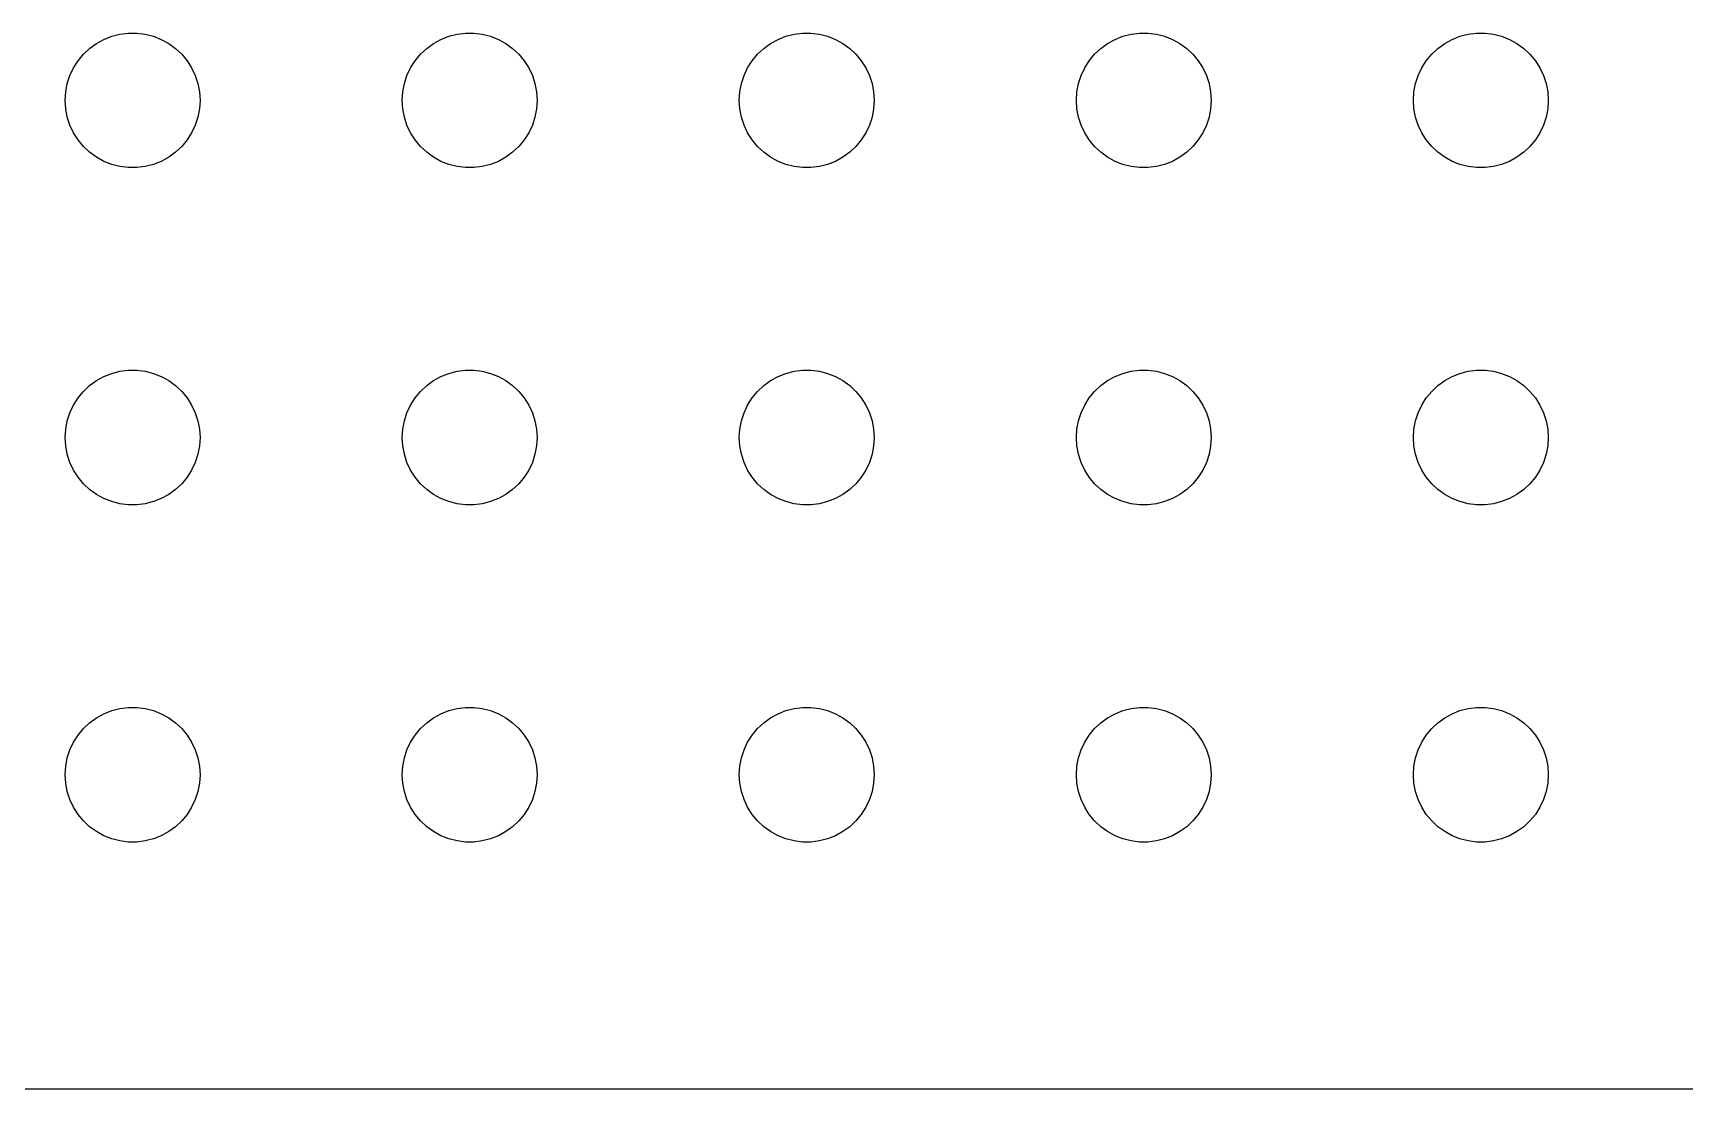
# Model space of a CAD drawing. Header units: metres. Extents: x -150 to 150, y -112 to 112.
# Drawn here: x -114.72 to -77.96, y -111.99 to -88.5 of the extents above; entities that cross this region are included whole.
import ezdxf

# ---------------------------------------------------------------- set-up
doc = ezdxf.new("R2010")
doc.units = ezdxf.units.M

msp = doc.modelspace()

# ---------------------------------------------------------------- linework, layer by layer
for p, q in [((-113.139, -88.6428), (-112.964, -88.5734)), ((-112.964, -88.5734), (-112.781, -88.5266)), ((-112.781, -88.5266), (-112.594, -88.503)), ((-112.594, -88.503), (-112.406, -88.503)), ((-112.406, -88.503), (-112.219, -88.5266)), ((-112.219, -88.5266), (-112.036, -88.5734)), ((-112.036, -88.5734), (-111.861, -88.6428)), ((-105.639, -88.6428), (-105.464, -88.5734)), ((-105.464, -88.5734), (-105.281, -88.5266)), ((-105.281, -88.5266), (-105.094, -88.503)), ((-105.094, -88.503), (-104.906, -88.503)), ((-104.906, -88.503), (-104.719, -88.5266)), ((-104.719, -88.5266), (-104.536, -88.5734)), ((-104.536, -88.5734), (-104.361, -88.6428)), ((-98.1387, -88.6428), (-97.9635, -88.5734)), ((-97.9635, -88.5734), (-97.7811, -88.5266)), ((-97.7811, -88.5266), (-97.5942, -88.503)), ((-97.5942, -88.503), (-97.4058, -88.503)), ((-97.4058, -88.503), (-97.2189, -88.5266)), ((-97.2189, -88.5266), (-97.0365, -88.5734)), ((-97.0365, -88.5734), (-96.8613, -88.6428)), ((-90.6387, -88.6428), (-90.4635, -88.5734)), ((-90.4635, -88.5734), (-90.2811, -88.5266)), ((-90.2811, -88.5266), (-90.0942, -88.503)), ((-90.0942, -88.503), (-89.9058, -88.503)), ((-89.9058, -88.503), (-89.7189, -88.5266)), ((-89.7189, -88.5266), (-89.5365, -88.5734)), ((-89.5365, -88.5734), (-89.3613, -88.6428)), ((-83.1387, -88.6428), (-82.9635, -88.5734)), ((-82.9635, -88.5734), (-82.7811, -88.5266)), ((-82.7811, -88.5266), (-82.5942, -88.503)), ((-82.5942, -88.503), (-82.4058, -88.503)), ((-82.4058, -88.503), (-82.2189, -88.5266)), ((-82.2189, -88.5266), (-82.0365, -88.5734)), ((-82.0365, -88.5734), (-81.8613, -88.6428)), ((-113.593, -88.9732), (-113.456, -88.8442)), ((-113.456, -88.8442), (-113.304, -88.7335)), ((-113.304, -88.7335), (-113.139, -88.6428)), ((-111.861, -88.6428), (-111.696, -88.7335)), ((-111.696, -88.7335), (-111.544, -88.8442)), ((-111.544, -88.8442), (-111.407, -88.9732)), ((-106.093, -88.9732), (-105.956, -88.8442)), ((-105.956, -88.8442), (-105.804, -88.7335)), ((-105.804, -88.7335), (-105.639, -88.6428)), ((-104.361, -88.6428), (-104.196, -88.7335)), ((-104.196, -88.7335), (-104.044, -88.8442)), ((-104.044, -88.8442), (-103.907, -88.9732)), ((-98.5934, -88.9732), (-98.4561, -88.8442)), ((-98.4561, -88.8442), (-98.3037, -88.7335)), ((-98.3037, -88.7335), (-98.1387, -88.6428)), ((-96.8613, -88.6428), (-96.6963, -88.7335)), ((-96.6963, -88.7335), (-96.5439, -88.8442)), ((-96.5439, -88.8442), (-96.4065, -88.9732)), ((-91.0934, -88.9732), (-90.9561, -88.8442)), ((-90.9561, -88.8442), (-90.8037, -88.7335)), ((-90.8037, -88.7335), (-90.6387, -88.6428)), ((-89.3613, -88.6428), (-89.1963, -88.7335)), ((-89.1963, -88.7335), (-89.0439, -88.8442)), ((-89.0439, -88.8442), (-88.9065, -88.9732)), ((-83.5934, -88.9732), (-83.4561, -88.8442)), ((-83.4561, -88.8442), (-83.3037, -88.7335)), ((-83.3037, -88.7335), (-83.1387, -88.6428)), ((-81.8613, -88.6428), (-81.6963, -88.7335)), ((-81.6963, -88.7335), (-81.5439, -88.8442)), ((-81.5439, -88.8442), (-81.4065, -88.9732)), ((-113.895, -89.4478), (-113.814, -89.2774)), ((-113.814, -89.2774), (-113.714, -89.1183)), ((-113.714, -89.1183), (-113.593, -88.9732)), ((-111.407, -88.9732), (-111.286, -89.1183)), ((-111.286, -89.1183), (-111.186, -89.2774)), ((-111.186, -89.2774), (-111.105, -89.4478)), ((-106.395, -89.4478), (-106.314, -89.2774)), ((-106.314, -89.2774), (-106.214, -89.1183)), ((-106.214, -89.1183), (-106.093, -88.9732)), ((-103.907, -88.9732), (-103.786, -89.1183)), ((-103.786, -89.1183), (-103.686, -89.2774)), ((-103.686, -89.2774), (-103.605, -89.4478)), ((-98.8947, -89.4478), (-98.8145, -89.2774)), ((-98.8145, -89.2774), (-98.7135, -89.1183)), ((-98.7135, -89.1183), (-98.5934, -88.9732)), ((-96.4065, -88.9732), (-96.2865, -89.1183)), ((-96.2865, -89.1183), (-96.1855, -89.2774)), ((-96.1855, -89.2774), (-96.1053, -89.4478)), ((-91.3947, -89.4478), (-91.3145, -89.2774)), ((-91.3145, -89.2774), (-91.2135, -89.1183)), ((-91.2135, -89.1183), (-91.0934, -88.9732)), ((-88.9065, -88.9732), (-88.7865, -89.1183)), ((-88.7865, -89.1183), (-88.6855, -89.2774)), ((-88.6855, -89.2774), (-88.6053, -89.4478)), ((-83.8947, -89.4478), (-83.8145, -89.2774)), ((-83.8145, -89.2774), (-83.7135, -89.1183)), ((-83.7135, -89.1183), (-83.5934, -88.9732)), ((-81.4065, -88.9732), (-81.2865, -89.1183)), ((-81.2865, -89.1183), (-81.1855, -89.2774)), ((-81.1855, -89.2774), (-81.1053, -89.4478)), ((-113.988, -89.812), (-113.953, -89.627)), ((-113.953, -89.627), (-113.895, -89.4478)), ((-111.105, -89.4478), (-111.047, -89.627)), ((-111.047, -89.627), (-111.012, -89.812)), ((-106.488, -89.812), (-106.453, -89.627)), ((-106.453, -89.627), (-106.395, -89.4478)), ((-103.605, -89.4478), (-103.547, -89.627)), ((-103.547, -89.627), (-103.512, -89.812)), ((-98.9882, -89.812), (-98.9529, -89.627)), ((-98.9529, -89.627), (-98.8947, -89.4478)), ((-96.1053, -89.4478), (-96.0471, -89.627)), ((-96.0471, -89.627), (-96.0118, -89.812)), ((-91.4882, -89.812), (-91.4529, -89.627)), ((-91.4529, -89.627), (-91.3947, -89.4478)), ((-88.6053, -89.4478), (-88.5471, -89.627)), ((-88.5471, -89.627), (-88.5118, -89.812)), ((-83.9882, -89.812), (-83.9529, -89.627)), ((-83.9529, -89.627), (-83.8947, -89.4478)), ((-81.1053, -89.4478), (-81.0471, -89.627)), ((-81.0471, -89.627), (-81.0118, -89.812)), ((-114, -90), (-113.988, -89.812)), ((-113.988, -90.188), (-114, -90)), ((-111.012, -89.812), (-111, -90)), ((-111, -90), (-111.012, -90.188)), ((-106.5, -90), (-106.488, -89.812)), ((-106.488, -90.188), (-106.5, -90)), ((-103.512, -89.812), (-103.5, -90)), ((-103.5, -90), (-103.512, -90.188)), ((-99, -90), (-98.9882, -89.812)), ((-98.9882, -90.188), (-99, -90)), ((-96.0118, -89.812), (-96, -90)), ((-96, -90), (-96.0118, -90.188)), ((-91.5, -90), (-91.4882, -89.812)), ((-91.4882, -90.188), (-91.5, -90)), ((-88.5118, -89.812), (-88.5, -90)), ((-88.5, -90), (-88.5118, -90.188)), ((-84, -90), (-83.9882, -89.812)), ((-83.9882, -90.188), (-84, -90)), ((-81.0118, -89.812), (-81, -90)), ((-81, -90), (-81.0118, -90.188)), ((-113.953, -90.373), (-113.988, -90.188)), ((-113.895, -90.5522), (-113.953, -90.373)), ((-111.047, -90.373), (-111.105, -90.5522)), ((-111.012, -90.188), (-111.047, -90.373)), ((-106.453, -90.373), (-106.488, -90.188)), ((-106.395, -90.5522), (-106.453, -90.373)), ((-103.547, -90.373), (-103.605, -90.5522)), ((-103.512, -90.188), (-103.547, -90.373)), ((-98.9529, -90.373), (-98.9882, -90.188)), ((-98.8947, -90.5522), (-98.9529, -90.373)), ((-96.0471, -90.373), (-96.1053, -90.5522)), ((-96.0118, -90.188), (-96.0471, -90.373)), ((-91.4529, -90.373), (-91.4882, -90.188)), ((-91.3947, -90.5522), (-91.4529, -90.373)), ((-88.5471, -90.373), (-88.6053, -90.5522)), ((-88.5118, -90.188), (-88.5471, -90.373)), ((-83.9529, -90.373), (-83.9882, -90.188)), ((-83.8947, -90.5522), (-83.9529, -90.373)), ((-81.0471, -90.373), (-81.1053, -90.5522)), ((-81.0118, -90.188), (-81.0471, -90.373)), ((-113.814, -90.7226), (-113.895, -90.5522)), ((-113.714, -90.8817), (-113.814, -90.7226)), ((-111.186, -90.7226), (-111.286, -90.8817)), ((-111.105, -90.5522), (-111.186, -90.7226)), ((-106.314, -90.7226), (-106.395, -90.5522)), ((-106.214, -90.8817), (-106.314, -90.7226)), ((-103.686, -90.7226), (-103.786, -90.8817)), ((-103.605, -90.5522), (-103.686, -90.7226)), ((-98.8145, -90.7226), (-98.8947, -90.5522)), ((-98.7135, -90.8817), (-98.8145, -90.7226)), ((-96.1855, -90.7226), (-96.2865, -90.8817)), ((-96.1053, -90.5522), (-96.1855, -90.7226)), ((-91.3145, -90.7226), (-91.3947, -90.5522)), ((-91.2135, -90.8817), (-91.3145, -90.7226)), ((-88.6855, -90.7226), (-88.7865, -90.8817)), ((-88.6053, -90.5522), (-88.6855, -90.7226)), ((-83.8145, -90.7226), (-83.8947, -90.5522)), ((-83.7135, -90.8817), (-83.8145, -90.7226)), ((-81.1855, -90.7226), (-81.2865, -90.8817)), ((-81.1053, -90.5522), (-81.1855, -90.7226)), ((-113.593, -91.0268), (-113.714, -90.8817)), ((-113.456, -91.1558), (-113.593, -91.0268)), ((-113.304, -91.2665), (-113.456, -91.1558)), ((-111.544, -91.1558), (-111.696, -91.2665)), ((-111.407, -91.0268), (-111.544, -91.1558)), ((-111.286, -90.8817), (-111.407, -91.0268)), ((-106.093, -91.0268), (-106.214, -90.8817)), ((-105.956, -91.1558), (-106.093, -91.0268)), ((-105.804, -91.2665), (-105.956, -91.1558)), ((-104.044, -91.1558), (-104.196, -91.2665)), ((-103.907, -91.0268), (-104.044, -91.1558)), ((-103.786, -90.8817), (-103.907, -91.0268)), ((-98.5934, -91.0268), (-98.7135, -90.8817)), ((-98.4561, -91.1558), (-98.5934, -91.0268)), ((-98.3037, -91.2665), (-98.4561, -91.1558)), ((-96.5439, -91.1558), (-96.6963, -91.2665)), ((-96.4065, -91.0268), (-96.5439, -91.1558)), ((-96.2865, -90.8817), (-96.4065, -91.0268)), ((-91.0934, -91.0268), (-91.2135, -90.8817)), ((-90.9561, -91.1558), (-91.0934, -91.0268)), ((-90.8037, -91.2665), (-90.9561, -91.1558)), ((-89.0439, -91.1558), (-89.1963, -91.2665)), ((-88.9065, -91.0268), (-89.0439, -91.1558)), ((-88.7865, -90.8817), (-88.9065, -91.0268)), ((-83.5934, -91.0268), (-83.7135, -90.8817)), ((-83.4561, -91.1558), (-83.5934, -91.0268)), ((-83.3037, -91.2665), (-83.4561, -91.1558)), ((-81.5439, -91.1558), (-81.6963, -91.2665)), ((-81.4065, -91.0268), (-81.5439, -91.1558)), ((-81.2865, -90.8817), (-81.4065, -91.0268)), ((-113.139, -91.3572), (-113.304, -91.2665)), ((-112.964, -91.4266), (-113.139, -91.3572)), ((-112.781, -91.4734), (-112.964, -91.4266)), ((-112.594, -91.497), (-112.781, -91.4734)), ((-112.406, -91.497), (-112.594, -91.497)), ((-112.219, -91.4734), (-112.406, -91.497)), ((-112.036, -91.4266), (-112.219, -91.4734)), ((-111.861, -91.3572), (-112.036, -91.4266)), ((-111.696, -91.2665), (-111.861, -91.3572)), ((-105.639, -91.3572), (-105.804, -91.2665)), ((-105.464, -91.4266), (-105.639, -91.3572)), ((-105.281, -91.4734), (-105.464, -91.4266)), ((-105.094, -91.497), (-105.281, -91.4734)), ((-104.906, -91.497), (-105.094, -91.497)), ((-104.719, -91.4734), (-104.906, -91.497)), ((-104.536, -91.4266), (-104.719, -91.4734)), ((-104.361, -91.3572), (-104.536, -91.4266)), ((-104.196, -91.2665), (-104.361, -91.3572)), ((-98.1387, -91.3572), (-98.3037, -91.2665)), ((-97.9635, -91.4266), (-98.1387, -91.3572)), ((-97.7811, -91.4734), (-97.9635, -91.4266)), ((-97.5942, -91.497), (-97.7811, -91.4734)), ((-97.4058, -91.497), (-97.5942, -91.497)), ((-97.2189, -91.4734), (-97.4058, -91.497)), ((-97.0365, -91.4266), (-97.2189, -91.4734)), ((-96.8613, -91.3572), (-97.0365, -91.4266)), ((-96.6963, -91.2665), (-96.8613, -91.3572)), ((-90.6387, -91.3572), (-90.8037, -91.2665)), ((-90.4635, -91.4266), (-90.6387, -91.3572)), ((-90.2811, -91.4734), (-90.4635, -91.4266)), ((-90.0942, -91.497), (-90.2811, -91.4734)), ((-89.9058, -91.497), (-90.0942, -91.497)), ((-89.7189, -91.4734), (-89.9058, -91.497)), ((-89.5365, -91.4266), (-89.7189, -91.4734)), ((-89.3613, -91.3572), (-89.5365, -91.4266)), ((-89.1963, -91.2665), (-89.3613, -91.3572)), ((-83.1387, -91.3572), (-83.3037, -91.2665)), ((-82.9635, -91.4266), (-83.1387, -91.3572)), ((-82.7811, -91.4734), (-82.9635, -91.4266)), ((-82.5942, -91.497), (-82.7811, -91.4734)), ((-82.4058, -91.497), (-82.5942, -91.497)), ((-82.2189, -91.4734), (-82.4058, -91.497)), ((-82.0365, -91.4266), (-82.2189, -91.4734)), ((-81.8613, -91.3572), (-82.0365, -91.4266)), ((-81.6963, -91.2665), (-81.8613, -91.3572)), ((-113.456, -96.3442), (-113.304, -96.2335)), ((-113.304, -96.2335), (-113.139, -96.1428)), ((-113.139, -96.1428), (-112.964, -96.0734)), ((-112.964, -96.0734), (-112.781, -96.0266)), ((-112.781, -96.0266), (-112.594, -96.003)), ((-112.594, -96.003), (-112.406, -96.003)), ((-112.406, -96.003), (-112.219, -96.0266)), ((-112.219, -96.0266), (-112.036, -96.0734)), ((-112.036, -96.0734), (-111.861, -96.1428)), ((-111.861, -96.1428), (-111.696, -96.2335)), ((-111.696, -96.2335), (-111.544, -96.3442)), ((-105.956, -96.3442), (-105.804, -96.2335)), ((-105.804, -96.2335), (-105.639, -96.1428)), ((-105.639, -96.1428), (-105.464, -96.0734)), ((-105.464, -96.0734), (-105.281, -96.0266)), ((-105.281, -96.0266), (-105.094, -96.003)), ((-105.094, -96.003), (-104.906, -96.003)), ((-104.906, -96.003), (-104.719, -96.0266)), ((-104.719, -96.0266), (-104.536, -96.0734)), ((-104.536, -96.0734), (-104.361, -96.1428)), ((-104.361, -96.1428), (-104.196, -96.2335)), ((-104.196, -96.2335), (-104.044, -96.3442)), ((-98.4561, -96.3442), (-98.3037, -96.2335)), ((-98.3037, -96.2335), (-98.1387, -96.1428)), ((-98.1387, -96.1428), (-97.9635, -96.0734)), ((-97.9635, -96.0734), (-97.7811, -96.0266)), ((-97.7811, -96.0266), (-97.5942, -96.003)), ((-97.5942, -96.003), (-97.4058, -96.003)), ((-97.4058, -96.003), (-97.2189, -96.0266)), ((-97.2189, -96.0266), (-97.0365, -96.0734)), ((-97.0365, -96.0734), (-96.8613, -96.1428)), ((-96.8613, -96.1428), (-96.6963, -96.2335)), ((-96.6963, -96.2335), (-96.5439, -96.3442)), ((-90.9561, -96.3442), (-90.8037, -96.2335)), ((-90.8037, -96.2335), (-90.6387, -96.1428)), ((-90.6387, -96.1428), (-90.4635, -96.0734)), ((-90.4635, -96.0734), (-90.2811, -96.0266)), ((-90.2811, -96.0266), (-90.0942, -96.003)), ((-90.0942, -96.003), (-89.9058, -96.003)), ((-89.9058, -96.003), (-89.7189, -96.0266)), ((-89.7189, -96.0266), (-89.5365, -96.0734)), ((-89.5365, -96.0734), (-89.3613, -96.1428)), ((-89.3613, -96.1428), (-89.1963, -96.2335)), ((-89.1963, -96.2335), (-89.0439, -96.3442)), ((-83.4561, -96.3442), (-83.3037, -96.2335)), ((-83.3037, -96.2335), (-83.1387, -96.1428)), ((-83.1387, -96.1428), (-82.9635, -96.0734)), ((-82.9635, -96.0734), (-82.7811, -96.0266)), ((-82.7811, -96.0266), (-82.5942, -96.003)), ((-82.5942, -96.003), (-82.4058, -96.003)), ((-82.4058, -96.003), (-82.2189, -96.0266)), ((-82.2189, -96.0266), (-82.0365, -96.0734)), ((-82.0365, -96.0734), (-81.8613, -96.1428)), ((-81.8613, -96.1428), (-81.6963, -96.2335)), ((-81.6963, -96.2335), (-81.5439, -96.3442)), ((-113.814, -96.7774), (-113.714, -96.6183)), ((-113.714, -96.6183), (-113.593, -96.4732)), ((-113.593, -96.4732), (-113.456, -96.3442)), ((-111.544, -96.3442), (-111.407, -96.4732)), ((-111.407, -96.4732), (-111.286, -96.6183)), ((-111.286, -96.6183), (-111.186, -96.7774)), ((-106.314, -96.7774), (-106.214, -96.6183)), ((-106.214, -96.6183), (-106.093, -96.4732)), ((-106.093, -96.4732), (-105.956, -96.3442)), ((-104.044, -96.3442), (-103.907, -96.4732)), ((-103.907, -96.4732), (-103.786, -96.6183)), ((-103.786, -96.6183), (-103.686, -96.7774)), ((-98.8145, -96.7774), (-98.7135, -96.6183)), ((-98.7135, -96.6183), (-98.5934, -96.4732)), ((-98.5934, -96.4732), (-98.4561, -96.3442)), ((-96.5439, -96.3442), (-96.4065, -96.4732)), ((-96.4065, -96.4732), (-96.2865, -96.6183)), ((-96.2865, -96.6183), (-96.1855, -96.7774)), ((-91.3145, -96.7774), (-91.2135, -96.6183)), ((-91.2135, -96.6183), (-91.0934, -96.4732)), ((-91.0934, -96.4732), (-90.9561, -96.3442)), ((-89.0439, -96.3442), (-88.9065, -96.4732)), ((-88.9065, -96.4732), (-88.7865, -96.6183)), ((-88.7865, -96.6183), (-88.6855, -96.7774)), ((-83.8145, -96.7774), (-83.7135, -96.6183)), ((-83.7135, -96.6183), (-83.5934, -96.4732)), ((-83.5934, -96.4732), (-83.4561, -96.3442)), ((-81.5439, -96.3442), (-81.4065, -96.4732)), ((-81.4065, -96.4732), (-81.2865, -96.6183)), ((-81.2865, -96.6183), (-81.1855, -96.7774)), ((-113.953, -97.127), (-113.895, -96.9478)), ((-113.895, -96.9478), (-113.814, -96.7774)), ((-111.186, -96.7774), (-111.105, -96.9478)), ((-111.105, -96.9478), (-111.047, -97.127)), ((-106.453, -97.127), (-106.395, -96.9478)), ((-106.395, -96.9478), (-106.314, -96.7774)), ((-103.686, -96.7774), (-103.605, -96.9478)), ((-103.605, -96.9478), (-103.547, -97.127)), ((-98.9529, -97.127), (-98.8947, -96.9478)), ((-98.8947, -96.9478), (-98.8145, -96.7774)), ((-96.1855, -96.7774), (-96.1053, -96.9478)), ((-96.1053, -96.9478), (-96.0471, -97.127)), ((-91.4529, -97.127), (-91.3947, -96.9478)), ((-91.3947, -96.9478), (-91.3145, -96.7774)), ((-88.6855, -96.7774), (-88.6053, -96.9478)), ((-88.6053, -96.9478), (-88.5471, -97.127)), ((-83.9529, -97.127), (-83.8947, -96.9478)), ((-83.8947, -96.9478), (-83.8145, -96.7774)), ((-81.1855, -96.7774), (-81.1053, -96.9478)), ((-81.1053, -96.9478), (-81.0471, -97.127)), ((-114, -97.5), (-113.988, -97.312)), ((-113.988, -97.312), (-113.953, -97.127)), ((-111.047, -97.127), (-111.012, -97.312)), ((-111.012, -97.312), (-111, -97.5)), ((-106.5, -97.5), (-106.488, -97.312)), ((-106.488, -97.312), (-106.453, -97.127)), ((-103.547, -97.127), (-103.512, -97.312)), ((-103.512, -97.312), (-103.5, -97.5)), ((-99, -97.5), (-98.9882, -97.312)), ((-98.9882, -97.312), (-98.9529, -97.127)), ((-96.0471, -97.127), (-96.0118, -97.312)), ((-96.0118, -97.312), (-96, -97.5)), ((-91.5, -97.5), (-91.4882, -97.312)), ((-91.4882, -97.312), (-91.4529, -97.127)), ((-88.5471, -97.127), (-88.5118, -97.312)), ((-88.5118, -97.312), (-88.5, -97.5)), ((-84, -97.5), (-83.9882, -97.312)), ((-83.9882, -97.312), (-83.9529, -97.127)), ((-81.0471, -97.127), (-81.0118, -97.312)), ((-81.0118, -97.312), (-81, -97.5)), ((-113.988, -97.688), (-114, -97.5)), ((-113.953, -97.873), (-113.988, -97.688)), ((-111.012, -97.688), (-111.047, -97.873)), ((-111, -97.5), (-111.012, -97.688)), ((-106.488, -97.688), (-106.5, -97.5)), ((-106.453, -97.873), (-106.488, -97.688)), ((-103.512, -97.688), (-103.547, -97.873)), ((-103.5, -97.5), (-103.512, -97.688)), ((-98.9882, -97.688), (-99, -97.5)), ((-98.9529, -97.873), (-98.9882, -97.688)), ((-96.0118, -97.688), (-96.0471, -97.873)), ((-96, -97.5), (-96.0118, -97.688)), ((-91.4882, -97.688), (-91.5, -97.5)), ((-91.4529, -97.873), (-91.4882, -97.688)), ((-88.5118, -97.688), (-88.5471, -97.873)), ((-88.5, -97.5), (-88.5118, -97.688)), ((-83.9882, -97.688), (-84, -97.5)), ((-83.9529, -97.873), (-83.9882, -97.688)), ((-81.0118, -97.688), (-81.0471, -97.873)), ((-81, -97.5), (-81.0118, -97.688)), ((-113.895, -98.0522), (-113.953, -97.873)), ((-113.814, -98.2226), (-113.895, -98.0522)), ((-111.105, -98.0522), (-111.186, -98.2226)), ((-111.047, -97.873), (-111.105, -98.0522)), ((-106.395, -98.0522), (-106.453, -97.873)), ((-106.314, -98.2226), (-106.395, -98.0522)), ((-103.605, -98.0522), (-103.686, -98.2226)), ((-103.547, -97.873), (-103.605, -98.0522)), ((-98.8947, -98.0522), (-98.9529, -97.873)), ((-98.8145, -98.2226), (-98.8947, -98.0522)), ((-96.1053, -98.0522), (-96.1855, -98.2226)), ((-96.0471, -97.873), (-96.1053, -98.0522)), ((-91.3947, -98.0522), (-91.4529, -97.873)), ((-91.3145, -98.2226), (-91.3947, -98.0522)), ((-88.6053, -98.0522), (-88.6855, -98.2226)), ((-88.5471, -97.873), (-88.6053, -98.0522)), ((-83.8947, -98.0522), (-83.9529, -97.873)), ((-83.8145, -98.2226), (-83.8947, -98.0522)), ((-81.1053, -98.0522), (-81.1855, -98.2226)), ((-81.0471, -97.873), (-81.1053, -98.0522)), ((-113.714, -98.3817), (-113.814, -98.2226)), ((-113.593, -98.5268), (-113.714, -98.3817)), ((-111.286, -98.3817), (-111.407, -98.5268)), ((-111.186, -98.2226), (-111.286, -98.3817)), ((-106.214, -98.3817), (-106.314, -98.2226)), ((-106.093, -98.5268), (-106.214, -98.3817)), ((-103.786, -98.3817), (-103.907, -98.5268)), ((-103.686, -98.2226), (-103.786, -98.3817)), ((-98.7135, -98.3817), (-98.8145, -98.2226)), ((-98.5934, -98.5268), (-98.7135, -98.3817)), ((-96.2865, -98.3817), (-96.4065, -98.5268)), ((-96.1855, -98.2226), (-96.2865, -98.3817)), ((-91.2135, -98.3817), (-91.3145, -98.2226)), ((-91.0934, -98.5268), (-91.2135, -98.3817)), ((-88.7865, -98.3817), (-88.9065, -98.5268)), ((-88.6855, -98.2226), (-88.7865, -98.3817)), ((-83.7135, -98.3817), (-83.8145, -98.2226)), ((-83.5934, -98.5268), (-83.7135, -98.3817)), ((-81.2865, -98.3817), (-81.4065, -98.5268)), ((-81.1855, -98.2226), (-81.2865, -98.3817)), ((-113.456, -98.6558), (-113.593, -98.5268)), ((-113.304, -98.7665), (-113.456, -98.6558)), ((-113.139, -98.8572), (-113.304, -98.7665)), ((-112.964, -98.9266), (-113.139, -98.8572)), ((-111.861, -98.8572), (-112.036, -98.9266)), ((-111.696, -98.7665), (-111.861, -98.8572)), ((-111.544, -98.6558), (-111.696, -98.7665)), ((-111.407, -98.5268), (-111.544, -98.6558)), ((-105.956, -98.6558), (-106.093, -98.5268)), ((-105.804, -98.7665), (-105.956, -98.6558)), ((-105.639, -98.8572), (-105.804, -98.7665)), ((-105.464, -98.9266), (-105.639, -98.8572)), ((-104.361, -98.8572), (-104.536, -98.9266)), ((-104.196, -98.7665), (-104.361, -98.8572)), ((-104.044, -98.6558), (-104.196, -98.7665)), ((-103.907, -98.5268), (-104.044, -98.6558)), ((-98.4561, -98.6558), (-98.5934, -98.5268)), ((-98.3037, -98.7665), (-98.4561, -98.6558)), ((-98.1387, -98.8572), (-98.3037, -98.7665)), ((-97.9635, -98.9266), (-98.1387, -98.8572)), ((-96.8613, -98.8572), (-97.0365, -98.9266)), ((-96.6963, -98.7665), (-96.8613, -98.8572)), ((-96.5439, -98.6558), (-96.6963, -98.7665)), ((-96.4065, -98.5268), (-96.5439, -98.6558)), ((-90.9561, -98.6558), (-91.0934, -98.5268)), ((-90.8037, -98.7665), (-90.9561, -98.6558)), ((-90.6387, -98.8572), (-90.8037, -98.7665)), ((-90.4635, -98.9266), (-90.6387, -98.8572)), ((-89.3613, -98.8572), (-89.5365, -98.9266)), ((-89.1963, -98.7665), (-89.3613, -98.8572)), ((-89.0439, -98.6558), (-89.1963, -98.7665)), ((-88.9065, -98.5268), (-89.0439, -98.6558)), ((-83.4561, -98.6558), (-83.5934, -98.5268)), ((-83.3037, -98.7665), (-83.4561, -98.6558)), ((-83.1387, -98.8572), (-83.3037, -98.7665)), ((-82.9635, -98.9266), (-83.1387, -98.8572)), ((-81.8613, -98.8572), (-82.0365, -98.9266)), ((-81.6963, -98.7665), (-81.8613, -98.8572)), ((-81.5439, -98.6558), (-81.6963, -98.7665)), ((-81.4065, -98.5268), (-81.5439, -98.6558)), ((-112.781, -98.9734), (-112.964, -98.9266)), ((-112.594, -98.997), (-112.781, -98.9734)), ((-112.406, -98.997), (-112.594, -98.997)), ((-112.219, -98.9734), (-112.406, -98.997)), ((-112.036, -98.9266), (-112.219, -98.9734)), ((-105.281, -98.9734), (-105.464, -98.9266)), ((-105.094, -98.997), (-105.281, -98.9734)), ((-104.906, -98.997), (-105.094, -98.997)), ((-104.719, -98.9734), (-104.906, -98.997)), ((-104.536, -98.9266), (-104.719, -98.9734)), ((-97.7811, -98.9734), (-97.9635, -98.9266)), ((-97.5942, -98.997), (-97.7811, -98.9734)), ((-97.4058, -98.997), (-97.5942, -98.997)), ((-97.2189, -98.9734), (-97.4058, -98.997)), ((-97.0365, -98.9266), (-97.2189, -98.9734)), ((-90.2811, -98.9734), (-90.4635, -98.9266)), ((-90.0942, -98.997), (-90.2811, -98.9734)), ((-89.9058, -98.997), (-90.0942, -98.997)), ((-89.7189, -98.9734), (-89.9058, -98.997)), ((-89.5365, -98.9266), (-89.7189, -98.9734)), ((-82.7811, -98.9734), (-82.9635, -98.9266)), ((-82.5942, -98.997), (-82.7811, -98.9734)), ((-82.4058, -98.997), (-82.5942, -98.997)), ((-82.2189, -98.9734), (-82.4058, -98.997)), ((-82.0365, -98.9266), (-82.2189, -98.9734)), ((-113.304, -103.734), (-113.139, -103.643)), ((-113.139, -103.643), (-112.964, -103.573)), ((-112.964, -103.573), (-112.781, -103.527)), ((-112.781, -103.527), (-112.594, -103.503)), ((-112.594, -103.503), (-112.406, -103.503)), ((-112.406, -103.503), (-112.219, -103.527)), ((-112.219, -103.527), (-112.036, -103.573)), ((-112.036, -103.573), (-111.861, -103.643)), ((-111.861, -103.643), (-111.696, -103.734)), ((-105.804, -103.734), (-105.639, -103.643)), ((-105.639, -103.643), (-105.464, -103.573)), ((-105.464, -103.573), (-105.281, -103.527)), ((-105.281, -103.527), (-105.094, -103.503)), ((-105.094, -103.503), (-104.906, -103.503)), ((-104.906, -103.503), (-104.719, -103.527)), ((-104.719, -103.527), (-104.536, -103.573)), ((-104.536, -103.573), (-104.361, -103.643)), ((-104.361, -103.643), (-104.196, -103.734)), ((-98.3037, -103.734), (-98.1387, -103.643)), ((-98.1387, -103.643), (-97.9635, -103.573)), ((-97.9635, -103.573), (-97.7811, -103.527)), ((-97.7811, -103.527), (-97.5942, -103.503)), ((-97.5942, -103.503), (-97.4058, -103.503)), ((-97.4058, -103.503), (-97.2189, -103.527)), ((-97.2189, -103.527), (-97.0365, -103.573)), ((-97.0365, -103.573), (-96.8613, -103.643)), ((-96.8613, -103.643), (-96.6963, -103.734)), ((-90.8037, -103.734), (-90.6387, -103.643)), ((-90.6387, -103.643), (-90.4635, -103.573)), ((-90.4635, -103.573), (-90.2811, -103.527)), ((-90.2811, -103.527), (-90.0942, -103.503)), ((-90.0942, -103.503), (-89.9058, -103.503)), ((-89.9058, -103.503), (-89.7189, -103.527)), ((-89.7189, -103.527), (-89.5365, -103.573)), ((-89.5365, -103.573), (-89.3613, -103.643)), ((-89.3613, -103.643), (-89.1963, -103.734)), ((-83.3037, -103.734), (-83.1387, -103.643)), ((-83.1387, -103.643), (-82.9635, -103.573)), ((-82.9635, -103.573), (-82.7811, -103.527)), ((-82.7811, -103.527), (-82.5942, -103.503)), ((-82.5942, -103.503), (-82.4058, -103.503)), ((-82.4058, -103.503), (-82.2189, -103.527)), ((-82.2189, -103.527), (-82.0365, -103.573)), ((-82.0365, -103.573), (-81.8613, -103.643)), ((-81.8613, -103.643), (-81.6963, -103.734)), ((-113.714, -104.118), (-113.593, -103.973)), ((-113.593, -103.973), (-113.456, -103.844)), ((-113.456, -103.844), (-113.304, -103.734)), ((-111.696, -103.734), (-111.544, -103.844)), ((-111.544, -103.844), (-111.407, -103.973)), ((-111.407, -103.973), (-111.286, -104.118)), ((-106.214, -104.118), (-106.093, -103.973)), ((-106.093, -103.973), (-105.956, -103.844)), ((-105.956, -103.844), (-105.804, -103.734)), ((-104.196, -103.734), (-104.044, -103.844)), ((-104.044, -103.844), (-103.907, -103.973)), ((-103.907, -103.973), (-103.786, -104.118)), ((-98.7135, -104.118), (-98.5934, -103.973)), ((-98.5934, -103.973), (-98.4561, -103.844)), ((-98.4561, -103.844), (-98.3037, -103.734)), ((-96.6963, -103.734), (-96.5439, -103.844)), ((-96.5439, -103.844), (-96.4065, -103.973)), ((-96.4065, -103.973), (-96.2865, -104.118)), ((-91.2135, -104.118), (-91.0934, -103.973)), ((-91.0934, -103.973), (-90.9561, -103.844)), ((-90.9561, -103.844), (-90.8037, -103.734)), ((-89.1963, -103.734), (-89.0439, -103.844)), ((-89.0439, -103.844), (-88.9065, -103.973)), ((-88.9065, -103.973), (-88.7865, -104.118)), ((-83.7135, -104.118), (-83.5934, -103.973)), ((-83.5934, -103.973), (-83.4561, -103.844)), ((-83.4561, -103.844), (-83.3037, -103.734)), ((-81.6963, -103.734), (-81.5439, -103.844)), ((-81.5439, -103.844), (-81.4065, -103.973)), ((-81.4065, -103.973), (-81.2865, -104.118)), ((-113.895, -104.448), (-113.814, -104.277)), ((-113.814, -104.277), (-113.714, -104.118)), ((-111.286, -104.118), (-111.186, -104.277)), ((-111.186, -104.277), (-111.105, -104.448)), ((-106.395, -104.448), (-106.314, -104.277)), ((-106.314, -104.277), (-106.214, -104.118)), ((-103.786, -104.118), (-103.686, -104.277)), ((-103.686, -104.277), (-103.605, -104.448)), ((-98.8947, -104.448), (-98.8145, -104.277)), ((-98.8145, -104.277), (-98.7135, -104.118)), ((-96.2865, -104.118), (-96.1855, -104.277)), ((-96.1855, -104.277), (-96.1053, -104.448)), ((-91.3947, -104.448), (-91.3145, -104.277)), ((-91.3145, -104.277), (-91.2135, -104.118)), ((-88.7865, -104.118), (-88.6855, -104.277)), ((-88.6855, -104.277), (-88.6053, -104.448)), ((-83.8947, -104.448), (-83.8145, -104.277)), ((-83.8145, -104.277), (-83.7135, -104.118)), ((-81.2865, -104.118), (-81.1855, -104.277)), ((-81.1855, -104.277), (-81.1053, -104.448)), ((-113.988, -104.812), (-113.953, -104.627)), ((-113.953, -104.627), (-113.895, -104.448)), ((-111.105, -104.448), (-111.047, -104.627)), ((-111.047, -104.627), (-111.012, -104.812)), ((-106.488, -104.812), (-106.453, -104.627)), ((-106.453, -104.627), (-106.395, -104.448)), ((-103.605, -104.448), (-103.547, -104.627)), ((-103.547, -104.627), (-103.512, -104.812)), ((-98.9882, -104.812), (-98.9529, -104.627)), ((-98.9529, -104.627), (-98.8947, -104.448)), ((-96.1053, -104.448), (-96.0471, -104.627)), ((-96.0471, -104.627), (-96.0118, -104.812)), ((-91.4882, -104.812), (-91.4529, -104.627)), ((-91.4529, -104.627), (-91.3947, -104.448)), ((-88.6053, -104.448), (-88.5471, -104.627)), ((-88.5471, -104.627), (-88.5118, -104.812)), ((-83.9882, -104.812), (-83.9529, -104.627)), ((-83.9529, -104.627), (-83.8947, -104.448)), ((-81.1053, -104.448), (-81.0471, -104.627)), ((-81.0471, -104.627), (-81.0118, -104.812)), ((-114, -105), (-113.988, -104.812)), ((-113.988, -105.188), (-114, -105)), ((-111.012, -104.812), (-111, -105)), ((-111, -105), (-111.012, -105.188)), ((-106.5, -105), (-106.488, -104.812)), ((-106.488, -105.188), (-106.5, -105)), ((-103.512, -104.812), (-103.5, -105)), ((-103.5, -105), (-103.512, -105.188)), ((-99, -105), (-98.9882, -104.812)), ((-98.9882, -105.188), (-99, -105)), ((-96.0118, -104.812), (-96, -105)), ((-96, -105), (-96.0118, -105.188)), ((-91.5, -105), (-91.4882, -104.812)), ((-91.4882, -105.188), (-91.5, -105)), ((-88.5118, -104.812), (-88.5, -105)), ((-88.5, -105), (-88.5118, -105.188)), ((-84, -105), (-83.9882, -104.812)), ((-83.9882, -105.188), (-84, -105)), ((-81.0118, -104.812), (-81, -105)), ((-81, -105), (-81.0118, -105.188)), ((-113.953, -105.373), (-113.988, -105.188)), ((-113.895, -105.552), (-113.953, -105.373)), ((-111.047, -105.373), (-111.105, -105.552)), ((-111.012, -105.188), (-111.047, -105.373)), ((-106.453, -105.373), (-106.488, -105.188)), ((-106.395, -105.552), (-106.453, -105.373)), ((-103.547, -105.373), (-103.605, -105.552)), ((-103.512, -105.188), (-103.547, -105.373)), ((-98.9529, -105.373), (-98.9882, -105.188)), ((-98.8947, -105.552), (-98.9529, -105.373)), ((-96.0471, -105.373), (-96.1053, -105.552)), ((-96.0118, -105.188), (-96.0471, -105.373)), ((-91.4529, -105.373), (-91.4882, -105.188)), ((-91.3947, -105.552), (-91.4529, -105.373)), ((-88.5471, -105.373), (-88.6053, -105.552)), ((-88.5118, -105.188), (-88.5471, -105.373)), ((-83.9529, -105.373), (-83.9882, -105.188)), ((-83.8947, -105.552), (-83.9529, -105.373)), ((-81.0471, -105.373), (-81.1053, -105.552)), ((-81.0118, -105.188), (-81.0471, -105.373)), ((-113.814, -105.723), (-113.895, -105.552)), ((-113.714, -105.882), (-113.814, -105.723)), ((-111.186, -105.723), (-111.286, -105.882)), ((-111.105, -105.552), (-111.186, -105.723)), ((-106.314, -105.723), (-106.395, -105.552)), ((-106.214, -105.882), (-106.314, -105.723)), ((-103.686, -105.723), (-103.786, -105.882)), ((-103.605, -105.552), (-103.686, -105.723)), ((-98.8145, -105.723), (-98.8947, -105.552)), ((-98.7135, -105.882), (-98.8145, -105.723)), ((-96.1855, -105.723), (-96.2865, -105.882)), ((-96.1053, -105.552), (-96.1855, -105.723)), ((-91.3145, -105.723), (-91.3947, -105.552)), ((-91.2135, -105.882), (-91.3145, -105.723)), ((-88.6855, -105.723), (-88.7865, -105.882)), ((-88.6053, -105.552), (-88.6855, -105.723)), ((-83.8145, -105.723), (-83.8947, -105.552)), ((-83.7135, -105.882), (-83.8145, -105.723)), ((-81.1855, -105.723), (-81.2865, -105.882)), ((-81.1053, -105.552), (-81.1855, -105.723)), ((-113.593, -106.027), (-113.714, -105.882)), ((-113.456, -106.156), (-113.593, -106.027)), ((-113.304, -106.266), (-113.456, -106.156)), ((-111.544, -106.156), (-111.696, -106.266)), ((-111.407, -106.027), (-111.544, -106.156)), ((-111.286, -105.882), (-111.407, -106.027)), ((-106.093, -106.027), (-106.214, -105.882)), ((-105.956, -106.156), (-106.093, -106.027)), ((-105.804, -106.266), (-105.956, -106.156)), ((-104.044, -106.156), (-104.196, -106.266)), ((-103.907, -106.027), (-104.044, -106.156)), ((-103.786, -105.882), (-103.907, -106.027)), ((-98.5934, -106.027), (-98.7135, -105.882)), ((-98.4561, -106.156), (-98.5934, -106.027)), ((-98.3037, -106.266), (-98.4561, -106.156)), ((-96.5439, -106.156), (-96.6963, -106.266)), ((-96.4065, -106.027), (-96.5439, -106.156)), ((-96.2865, -105.882), (-96.4065, -106.027)), ((-91.0934, -106.027), (-91.2135, -105.882)), ((-90.9561, -106.156), (-91.0934, -106.027)), ((-90.8037, -106.266), (-90.9561, -106.156)), ((-89.0439, -106.156), (-89.1963, -106.266)), ((-88.9065, -106.027), (-89.0439, -106.156)), ((-88.7865, -105.882), (-88.9065, -106.027)), ((-83.5934, -106.027), (-83.7135, -105.882)), ((-83.4561, -106.156), (-83.5934, -106.027)), ((-83.3037, -106.266), (-83.4561, -106.156)), ((-81.5439, -106.156), (-81.6963, -106.266)), ((-81.4065, -106.027), (-81.5439, -106.156)), ((-81.2865, -105.882), (-81.4065, -106.027)), ((-113.139, -106.357), (-113.304, -106.266)), ((-112.964, -106.427), (-113.139, -106.357)), ((-112.781, -106.473), (-112.964, -106.427)), ((-112.594, -106.497), (-112.781, -106.473)), ((-112.406, -106.497), (-112.594, -106.497)), ((-112.219, -106.473), (-112.406, -106.497)), ((-112.036, -106.427), (-112.219, -106.473)), ((-111.861, -106.357), (-112.036, -106.427)), ((-111.696, -106.266), (-111.861, -106.357)), ((-105.639, -106.357), (-105.804, -106.266)), ((-105.464, -106.427), (-105.639, -106.357)), ((-105.281, -106.473), (-105.464, -106.427)), ((-105.094, -106.497), (-105.281, -106.473)), ((-104.906, -106.497), (-105.094, -106.497)), ((-104.719, -106.473), (-104.906, -106.497)), ((-104.536, -106.427), (-104.719, -106.473)), ((-104.361, -106.357), (-104.536, -106.427)), ((-104.196, -106.266), (-104.361, -106.357)), ((-98.1387, -106.357), (-98.3037, -106.266)), ((-97.9635, -106.427), (-98.1387, -106.357)), ((-97.7811, -106.473), (-97.9635, -106.427)), ((-97.5942, -106.497), (-97.7811, -106.473)), ((-97.4058, -106.497), (-97.5942, -106.497)), ((-97.2189, -106.473), (-97.4058, -106.497)), ((-97.0365, -106.427), (-97.2189, -106.473)), ((-96.8613, -106.357), (-97.0365, -106.427)), ((-96.6963, -106.266), (-96.8613, -106.357)), ((-90.6387, -106.357), (-90.8037, -106.266)), ((-90.4635, -106.427), (-90.6387, -106.357)), ((-90.2811, -106.473), (-90.4635, -106.427)), ((-90.0942, -106.497), (-90.2811, -106.473)), ((-89.9058, -106.497), (-90.0942, -106.497)), ((-89.7189, -106.473), (-89.9058, -106.497)), ((-89.5365, -106.427), (-89.7189, -106.473)), ((-89.3613, -106.357), (-89.5365, -106.427)), ((-89.1963, -106.266), (-89.3613, -106.357)), ((-83.1387, -106.357), (-83.3037, -106.266)), ((-82.9635, -106.427), (-83.1387, -106.357)), ((-82.7811, -106.473), (-82.9635, -106.427)), ((-82.5942, -106.497), (-82.7811, -106.473)), ((-82.4058, -106.497), (-82.5942, -106.497)), ((-82.2189, -106.473), (-82.4058, -106.497)), ((-82.0365, -106.427), (-82.2189, -106.473)), ((-81.8613, -106.357), (-82.0365, -106.427)), ((-81.6963, -106.266), (-81.8613, -106.357)), ((-144.814, -111.99), (144.814, -111.99))]:
    msp.add_line(p, q)

doc.saveas('drawing.dxf')
